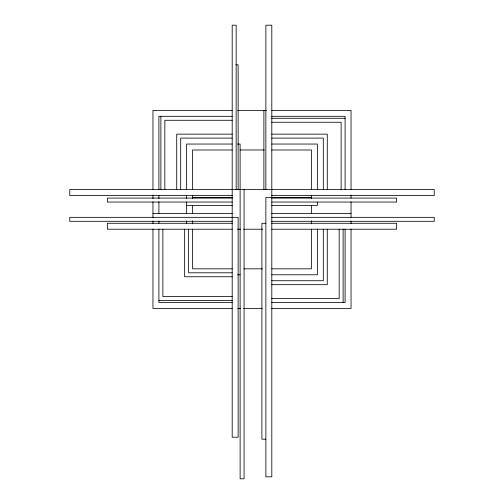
<?xml version="1.0" encoding="UTF-8"?>
<svg xmlns="http://www.w3.org/2000/svg" width="504" height="504" viewBox="0 0 504 504"><rect width="100%" height="100%" fill="white"/><g stroke="black" fill="none" stroke-linecap="round" stroke-linejoin="round"><path stroke-width="0.76" d="M235.904 64.814L238.134 64.814L238.134 189.605M232.193 110.376L152.958 110.376L152.958 189.605M237.693 110.376L266.528 110.376M271.807 110.376L351.042 110.376L351.042 189.605M232.193 116.317L158.905 116.317L158.905 189.605M271.807 116.317L345.095 116.317L345.095 189.605M271.807 118.295L345.095 118.295M232.193 120.28L164.846 120.28L164.846 189.605M271.807 122.258L341.132 122.258L341.132 189.605M232.193 134.146L176.728 134.146L176.728 189.605M271.807 134.146L327.272 134.146L327.272 189.605M232.193 138.102L180.69 138.102L180.69 189.605M271.807 138.102L323.31 138.102L323.31 189.605M232.193 144.049L186.631 144.049L186.631 189.605M237.472 144.049L240.118 144.049L240.118 478.8L244.075 478.8L244.075 189.605M271.807 144.049L317.369 144.049L317.369 189.605M232.193 149.99L192.578 149.99L192.578 189.605M240.118 149.99L264.304 149.99M271.807 149.99L311.422 149.99L311.422 189.605M232.193 195.546L69.766 195.546L69.766 189.605L434.234 189.605L434.234 195.546L271.807 195.546M192.578 197.53L232.193 197.53M311.422 197.53L265.866 197.53L265.866 476.822L271.807 476.822L271.807 25.2L265.866 25.2L265.866 189.605M232.193 198.085L107.402 198.085L107.402 202.047L232.193 202.047M271.807 198.085L396.598 198.085L396.598 202.047L271.807 202.047M186.631 205.449L232.193 205.449M271.807 205.449L317.369 205.449L317.369 202.148M152.958 213.375L232.193 213.375M271.807 213.375L351.042 213.375M271.807 217.337L434.234 217.337L434.234 221.3L271.807 221.3M232.193 221.3L69.766 221.3L69.766 217.337L238.134 217.337L238.134 437.201L232.193 437.201L232.193 25.2L236.156 25.2L236.156 189.605M232.193 223.278L107.402 223.278L107.402 229.219L232.193 229.219M265.866 223.278L261.904 223.278L261.904 439.186L265.866 439.186M271.807 223.278L396.598 223.278L396.598 229.219L271.807 229.219M237.472 229.219L240.471 229.219M243.583 229.219L262.565 229.219M232.193 268.834L192.578 268.834L192.578 229.219M243.968 268.834L262.452 268.834M271.807 268.834L311.422 268.834L311.422 229.219M232.193 272.796L188.616 272.796L188.616 229.219M237.472 274.781L240.118 274.781M271.807 274.781L317.369 274.781L317.369 229.219M232.193 276.759L184.653 276.759L184.653 229.219M271.807 280.722L323.31 280.722L323.31 229.219M271.807 284.684L327.272 284.684L327.272 229.219M232.193 296.566L162.868 296.566L162.868 229.219M271.807 298.551L339.154 298.551L339.154 229.219M158.905 300.529L232.193 300.529M232.193 302.507L158.905 302.507L158.905 229.219M271.807 302.507L345.095 302.507L345.095 229.219M232.193 308.454L152.958 308.454L152.958 229.219M237.693 308.454L240.477 308.454M243.596 308.454L262.345 308.454M271.807 308.454L351.042 308.454L351.042 229.219M351.042 194.972L351.042 198.085M351.042 201.871L351.042 217.337M351.042 221.048L351.042 223.461M343.117 229.219L343.117 302.507M311.422 195.546L311.422 198.519M311.422 205.449L311.422 213.753M311.422 220.784L311.422 223.852M263.882 110.376L263.882 189.605M192.578 195.546L192.578 198.671M192.578 205.33L192.578 213.753M192.578 220.784L192.578 223.852M186.631 195.546L186.631 198.519M186.631 202.148L186.631 213.205M186.631 220.954L186.631 223.278M160.883 116.317L160.883 189.605M158.905 195.546L158.905 198.645M158.905 201.751L158.905 213.375M158.905 221.048L158.905 223.278M152.958 194.972L152.958 198.658M152.958 201.77L152.958 217.772M152.958 220.922L152.958 223.461"/></g></svg>
